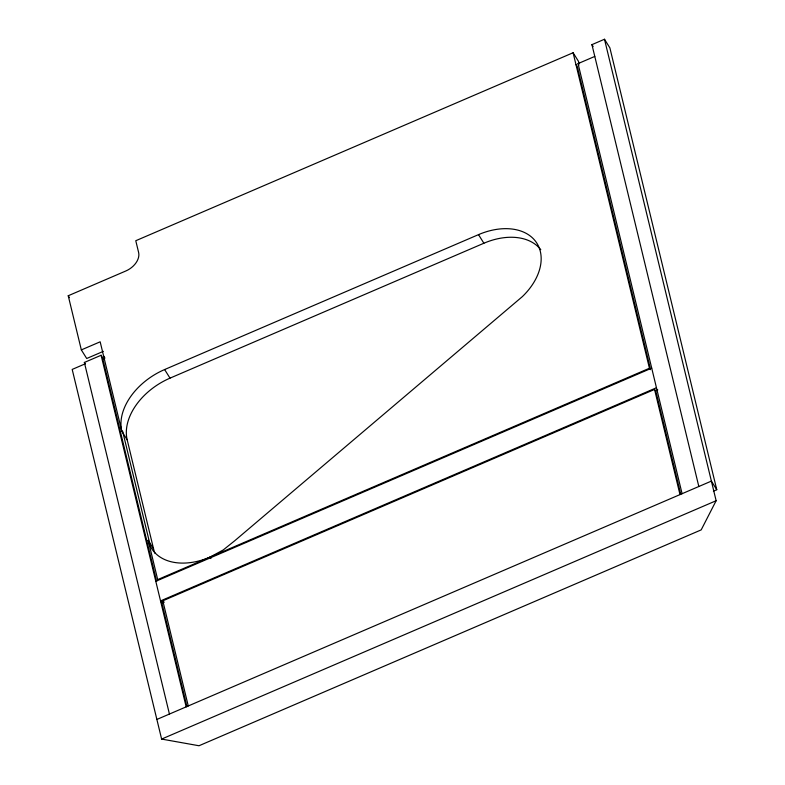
<?xml version="1.0" encoding="UTF-8"?>
<svg xmlns="http://www.w3.org/2000/svg" width="785" height="785" viewBox="0 0 785 785"><rect width="100%" height="100%" fill="white"/><g stroke="black" fill="none" stroke-linecap="round" stroke-linejoin="round"><path stroke-width="1.18" d="M698.827 486.504L591.939 44.647L604.489 39.25L716.136 500.722L701.191 529.885L198.998 745.75L161.622 739.077L72.191 369.421L84.751 364.024M103.335 351.356L86.713 358.5L81.336 349.904L68.236 295.749L125.777 271.011A17.309 11.785 -32 0 0 138.621 252.495L135.776 240.72L573.099 52.742L649.431 368.243L157.697 579.605L148.198 540.365A57.707 39.27 -32 0 0 210.007 557.124L223.225 549.961L234.892 540.62L522.368 296.612A57.707 39.27 -32 0 0 536.067 241.996A57.707 39.27 -32 0 0 478.507 234.636L164.624 369.549A57.707 39.27 -32 0 0 121.812 431.279L127.19 439.875L153.585 548.97A57.707 39.27 -32 0 0 155.037 553.366M682.087 493.696L578.045 63.614L594.785 56.422M81.336 349.904L100.166 341.809L121.812 431.279M169.432 714.056L84.368 362.454L101.108 355.262L102.452 357.411L156.666 581.479M102.717 359.03L104.925 358.078L103.581 355.929M127.19 439.875A57.707 39.27 -32 0 1 170.011 378.144L483.884 243.232A57.707 39.27 -32 0 1 540.777 249.689M155.793 581.292L651.717 368.126M656.456 387.751L160.542 600.908L161.887 603.057L164.134 602.095M188.263 705.96L162.819 600.8L654.553 389.429L655.907 391.578L680.772 494.383M655.553 390.861L657.801 389.9M156.872 719.452L711.387 481.107L716.764 489.703L713.398 491.155M161.622 739.077L716.136 500.722M604.489 39.25L609.876 47.856L716.764 489.703M591.939 44.647L593.126 46.56M573.099 52.742L578.486 61.338L579.055 63.693M578.045 63.614L578.938 65.047M575.955 64.517L577.299 66.666L650.49 369.195M649.431 368.243L650.323 369.676M478.507 234.636L483.884 243.232M164.624 369.549L170.011 378.144M68.236 295.749L69.423 297.662M210.007 557.124L210.9 558.557M84.368 362.454L85.271 363.887M148.198 540.365L153.585 548.97M162.819 600.8L163.722 602.232M654.553 389.429L679.996 494.599M122.588 431.073L150.406 546.085M161.563 601.742L186.938 706.628M101.108 355.262L186.173 706.863"/></g></svg>
